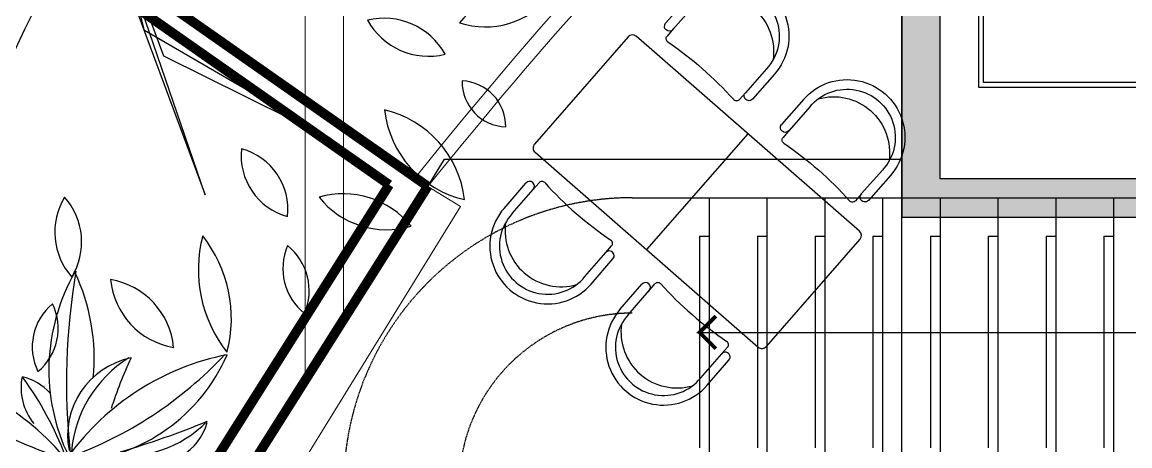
# Model space of a CAD drawing. Header units: millimetres. Extents: x -1030105 to 906887, y -616134 to 1220667.
# Drawn here: x -99860 to -94104, y 531856 to 534059 of the extents above; entities that cross this region are included whole.
import ezdxf
from ezdxf.enums import TextEntityAlignment as Align

# ---------------------------------------------------------------- set-up
doc = ezdxf.new("R2010")
doc.units = ezdxf.units.MM
doc.header["$MEASUREMENT"] = 0
for name, pattern in [('CENTER', [2, 1.25, -0.25, 0.25, -0.25]), ('DASH', [0.35, 0.25, -0.1]), ('DASHED', [0.75, 0.5, -0.25]), ('HIDDEN', [9.524999999999999, 6.35, -3.175])]:
    doc.linetypes.add(name, pattern=pattern)
for name, color, linetype in [('A-Column', 4, 'Continuous'), ('A-Furniture', 143, 'Continuous'), ('A-Stair', 3, 'Continuous'), ('A-Tree', 98, 'Continuous')]:
    doc.layers.add(name, color=color, linetype=linetype)
doc.layers.add('A-Door', color=33, linetype='Continuous', lineweight=9)
doc.layers.add('A-Wall', color=6, linetype='Continuous', lineweight=9)
doc.styles.add('Arial_Bold', font='arialbd.ttf')

# ---------------------------------------------------------------- blocks, each defined once
blk = doc.blocks.new('CHẢI 2')
for p, q in [((377497.4982783808, -107946.2526185756), (377548.3668794337, -107779.6868767074)), ((377547.4665517815, -107953.8405953927), (377596.1753487242, -107794.3275824317)), ((377594.3467119084, -107800.3160565147), (377609.6990662781, -107750.6482920074)), ((378073.8289586591, -107942.1294880552), (378087.6404829195, -107897.4465998199)), ((378025.5512446858, -108100.247652636), (378073.835040912, -107942.1095972216)), ((378071.1999098666, -108121.9410872665), (378121.6435451299, -107956.7501888905))]:
    blk.add_line(p, q)
for centre, radius, start, end in [((377628.8070648382, -107756.5545929674), 20, 66.0148901254023, 162.8235700145798), ((378404.7880844283, -106012.4529850306), 1888.936081059818, 246.0148901254023, 259.8545184915585), ((377572.2711140789, -107787.0072295695), 25, 342.9734917080572, 162.9734917080572), ((378068.5324843595, -107891.5402988599), 20, 342.8235700145798, 79.85451849155857), ((377784.3490941222, -108034.0968529251), 299.999999995809, 162.9734917080572, 342.9734917080572), ((377784.3800425566, -108033.995792409), 250.1056931059935, 161.3077239489011, 344.6392594668693), ((378097.7392755572, -107949.4299500838), 25, 342.9732183262121, 162.9734917080572), ((377815.559877325, -107932.1796504127), 291.1434903122881, 195.7321343654346, 310.214849048374)]:
    blk.add_arc(centre, radius, start, end)
blk = doc.blocks.new('FUR')
at = {"layer": 'A-Furniture', "ltscale": 100}
blk.add_line((-51392.34135152647, 10182.25725938473), (-51918.55964670025, 9579.684188442887), dxfattribs=at)
at = {"layer": 'A-Furniture', "color": 8, "linetype": 'DASH', "lineweight": 9, "ltscale": 1000, "const_width": 50}
blk.add_lwpolyline([(-33574.116996225, 38198.03701352875), (-3.274180926382542e-10, 38211.88251353393), (0, 0), (-7049.126603505938, -1.164153218269348e-10, -0.3011393681377011), (-23981.73349209089, -18888.11748647457), (-49064.43265007329, -18888.11748647457, -0.06124952190979967), (-52473.9447657284, -15923.13210822688), (-52473.9447657284, -15923.13210822688, -0.127607782766149), (-56769.0085550223, -7888.247632739716), (-57047.06649999994, -6235.426486474578, -0.1924218543560013), (-53256.03130311794, 9916.925028712954), (-55726.52506250713, 11649.12232822133, -0.09220963238652186), (-52805.8425345454, 17542.93784715806, -0.09579334497253111), (-54512.04080293298, 23938.01559452759, -0.1077169431674273), (-53957.97341630229, 28268.68321032356, -0.2285839789093287), (-47025.84992466056, 33492.16687116434, 0.2045490622853214), (-42688.61020563537, 36230.61212708103, 0.1311708844373413), (-42047.51066320275, 38025.4441493589, -0.3035398224954187), (-39524.66233420366, 41042.55836063065, -0.3273425619805889)], format="xyb", close=True, dxfattribs=at)
at = {"layer": 'A-Furniture'}
blk.add_lwpolyline([(-51296.25338968924, 9076.062383429497), (-50809.5014666534, 9633.44247405068, 0.414213562373095), (-50812.3647707448, 9675.77215028007), (-51972.31793230807, 10688.74236848939, 0.414213562373095), (-52014.64760853731, 10685.87906439824), (-52501.39953157298, 10128.49897377682, 0.414213562373095), (-52498.5362274818, 10086.16929754755), (-51338.58306591836, 9073.199079337879, 0.414213562373095)], format="xyb", close=True, dxfattribs=at)
at = {"layer": 'A-Furniture', "color": 8, "linetype": 'DASH', "ltscale": 50}
blk.add_open_spline([(-56447.03599999993, -6097.049467972713), (-55194.80878073322, -4879.432741814177), (-50278.88373038909, -2284.573604768259), (-42421.47772418463, -5454.796933513135), (-32732.45049999998, -11254.02927138517), (-23301.95049999998, -9202.029271385167), (-18023.95049999998, -504.5292713851668), (-16595.45049999998, 8921.470728614833), (-19600.32320915881, 15918.27845925349), (-21321.18391267408, 18705.60147339047), (-21789.72381129679, 19344.96383619693)], degree=3, knots=[32574.7262056019, 32574.7262056019, 32574.7262056019, 32574.7262056019, 37697.74124470179, 48060.13185932349, 55585.25195803288, 69452.98974218499, 76151.42226405158, 84447.8370469563, 94470.7732435007, 98031.73488863441, 98031.73488863441, 98031.73488863441, 98031.73488863441], dxfattribs=at)
at = {"layer": 'A-Furniture', "xscale": -1, "rotation": 121.6933305201398}
for p in [(-341880.1727628976, 275377.8456562242), (-341277.5996919557, 274851.6273610505)]:
    blk.add_blockref('CHẢI 2', p, dxfattribs=at)
at = {"layer": 'A-Furniture', "rotation": 336.046190489716}
for p in [(-353818.2712894292, 261707.5176643679), (-353215.6982184875, 261181.2993691942)]:
    blk.add_blockref('CHẢI 2', p, dxfattribs=at)
blk = doc.blocks.new('TƯỜNG NÔI THẤT')
at = {"layer": 'A-Door', "ltscale": 10}
blk.add_lwpolyline([(24.34253921423806, 26597.8989831761), (-41.32889622327639, 26524.19318611501), (-106.5996928011009, 26449.92277641443), (-171.5046842348238, 26375.13684455969), (-236.0787042400189, 26299.88448103622), (-300.3565865322453, 26224.21477632958), (-364.3731648270914, 26148.17682092485), (-428.1632728401455, 26071.81970530783), (-491.7617442869523, 25995.1925199636), (-555.2034128830855, 25918.34435537772), (-618.5231123441481, 25841.32430203562), (-681.7556763856992, 25764.18145042262), (-744.9359387233126, 25686.96489102428), (-811.7757196795719, 25729.94879202475), (-746.2733641572122, 25810.90137471259), (-681.5641513383598, 25890.3961832606), (-617.4018011370354, 25968.72707174043), (-553.5400334672449, 26046.18789422326), (-489.7325682429655, 26123.07250478072), (-425.7553442546632, 26199.63862208719), (-361.5208126645011, 26275.9215847688), (-296.9932355865894, 26351.87220241199), (-232.1369744461699, 26427.4411209689), (-166.9163906685426, 26502.57898639143), (-101.2958456789493, 26577.23644463148)], dxfattribs=at)
blk = doc.blocks.new('C2')
at = {"layer": 'A-Tree', "color": 8}
for centre, radius, start, end in [((597.8066810533492, 647.4478162748856), 512.9644939609045, 150.2411395785226, 205.8089924024951), ((1840.520802863575, 614.663511470193), 1710.013328275341, 170.2399811561488, 186.1147769933549), ((-319.6332879893016, 679.0836772795301), 522.1291424384847, 354.3326332317999, 25.28039436258732), ((339.0637494305702, 477.7074091385002), 205.6003621570023, 101.4267094931179, 190.9876748326544), ((-212.9250783589523, 1393.706720260845), 1033.274465553102, 289.6317747364299, 316.9415872008503), ((678.9583471508013, 29.49553686170839), 671.2071327478785, 101.2486208017848, 143.9898653391894), ((460.7013213895043, 408.7795932609588), 318.5844515836241, 121.9055202391609, 175.1858926215441), ((119.8017681216515, 874.5129376781988), 467.1576890094693, 274.4072576754843, 336.4430840679565), ((1238.200356553214, 234.6638037646771), 1039.70912533752, 154.6853166608095, 162.4500908880103), ((-394.1196820032856, -16.28424253803678), 678.7830739472802, 39.14999690914021, 81.38898289978646), ((119.8017681216515, 874.5129376781988), 467.1576890094693, 208.0484010644241, 264.6491229276512), ((473.6763151883424, 1516.111589349457), 1152.672504959493, 228.5744525952278, 252.384215517872), ((161.3379898599887, 602.3140435382957), 148.8271279052569, 169.1166209036329, 218.9555886236376), ((-17.29247572167515, 489.9658467163681), 144.1551195271773, 42.83736663617832, 76.97863792041294), ((-675.6265686209008, 122.8727199833374), 857.8705761906325, 20.51383794556775, 36.02424014850644), ((278.738285768326, 727.5477068470209), 304.278219035058, 261.6388708216413, 315.6255062312309), ((-362.4759722851959, 2596.584024063079), 2251.977424759328, 286.3355012364549, 292.4150150611594), ((354.8739890010984, 551.3400760767981), 146.7974213737446, 257.3556793837414, 344.3532487187752), ((-319.6332879893016, 679.0836772795301), 522.1291424384847, 330.7697376170311, 331.9367160107736), ((240.827546373308, -57.77903458592482), 496.9278064683223, 104.1284180658103, 160.1467714826719), ((-321.3298327564044, 547.7226396792103), 446.9018688599547, 282.2423311989974, 341.7320937913137), ((-1212.861913616427, 1507.635573408741), 1708.312600899444, 305.4463593761205, 320.7381539293926), ((-67.36023888764612, 715.2663625454297), 337.6292509965691, 246.7315023999685, 287.3970904032515), ((-189.9491252961816, 3449.078696529206), 3043.983831225277, 269.91002825064, 274.5019943887826), ((553.2720437054159, 318.8653606564039), 446.3301478634169, 166.3602607862572, 232.9473873304876), ((222.8508834598761, 78.65597689687274), 344.823888887098, 19.43419249484991, 107.435705152585), ((-34.96195786917815, 106.5881998699042), 350.9507541514024, 6.507278463115689, 62.36089659900944), ((1308.343660235485, 576.0264644791023), 1192.382886922759, 188.0958949225132, 210.722578142023), ((486.077814778153, 461.5422813013429), 359.2264137293816, 188.5552242675603, 241.3288961956136), ((-509.9640583559885, -226.3472040423658), 903.3571745151023, 24.75992225526024, 44.64727991474892), ((776.6502670997143, 1214.233641913161), 1030.057604216278, 231.5416259423199, 257.1763624081367), ((18.22038746716134, -322.4153765899828), 747.4321797232111, 46.14831984268555, 80.37107364285058), ((423.9871086181593, 217.0607059827889), 369.8270333400882, 155.9892964331983, 202.8399613678449), ((921.5218744179001, 133.2178408322507), 840.488187284618, 165.0603950652925, 184.073746994936), ((207.7481049136404, 208.9563885416137), 186.2569995667042, 154.5275994809214, 228.0163014909153), ((-394.1196820032856, -16.28424253803678), 678.7830739472802, 358.2221592825441, 17.85830694949557)]:
    blk.add_arc(centre, radius, start, end, dxfattribs=at)
blk = doc.blocks.new('12PPLT11')
at = {"color": 0, "linetype": 'ByBlock'}
for p, q in [((-0.04409608227797435, 0.3483338719713629), (-0.0159519989446153, -0.0034782946952987)), ((-0.03706008227789681, 0.334261371971337), (-0.03002408227791875, 0.127864871971326)), ((-0.005397998944658866, 0.02114853863798771), (-0.03706008227789681, 0.334261371971337)), ((-0.1695719156113071, 0.3166707053046594), (-0.0159519989446153, 0.1384192053046434)), ((-0.03002408227791875, 0.127864871971326), (-0.1695719156113071, 0.3166707053046594)), ((0.1635491677220671, 0.1290376219713494), (0.1940385843887569, 0.2310631219712889)), ((-0.3185010822779759, 0.2228541219713236), (-0.01946999894460077, -0.01989621136198139)), ((-0.0159519989446153, -0.0034782946952987), (-0.3185010822779759, 0.2228541219713236)), ((0.001638084388794425, 0.003557955304671623), (0.2865970843887453, 0.200572705304694)), ((0.2865970843887453, 0.200572705304694), (0.005156084388772797, 0.02114853863798771)), ((0.07082566772203336, 0.19119103863801), (-0.005397998944658866, 0.02114853863798771)), ((0.005156084388772797, 0.02114853863798771), (0.07082566772203336, 0.19119103863801)), ((-0.0159519989446153, 0.1384192053046434), (-0.1297010822779612, 0.1841547886379828)), ((-0.1870794156112652, 0.1184832053046989), (-0.283238415611315, 0.1243467886380358)), ((0.3276405010553916, 0.02466662197130631), (0.001638084388794425, 0.003557955304671623)), ((0.03330016772201816, -0.0034782946952987), (0.3276405010553916, 0.02466662197130631)), ((0.1846572510553486, 0.01176687197136062), (0.3019243343886799, -0.0996402946953765)), ((-0.1507265822779047, -0.05976829469537392), (-0.283238415611315, -0.0034782946952987)), ((0.02274616772206173, -0.006996461362007267), (0.09545175105541404, -0.2040112946953059)), ((0.1341498343887295, -0.3330090446953307), (0.02274616772206173, -0.006996461362007267)), ((0.0778616677221251, -0.1805571280286813), (0.03330016772201816, -0.0034782946952987)), ((-0.3665805822779404, -0.1172309613619973), (-0.0159519989446153, -0.01989621136198139)), ((-0.01946999894460077, -0.01989621136198139), (-0.3665805822779404, -0.1172309613619973)), ((-0.0159519989446153, -0.01989621136198139), (-0.1132836656112204, -0.1442032113619689)), ((-0.08983024894462233, -0.1406850446953172), (-0.008915998944651449, -0.02341437802863311)), ((-0.0675494989445724, -0.1207490446953727), (0.01922808438871471, -0.02341437802863311)), ((-0.008915998944651449, -0.02341437802863311), (-0.0675494989445724, -0.1207490446953727)), ((0.01922808438871471, -0.02341437802863311), (0.1341498343887295, -0.3330090446953307)), ((-0.1437730822779031, -0.3259727946953035), (-0.08983024894462233, -0.1406850446953172)), ((-0.1132836656112204, -0.1442032113619689), (-0.2973929989445878, -0.2216018780286504)), ((-0.2973929989445878, -0.2216018780286504), (-0.1062476656112494, -0.1512394613619676)), ((-0.1062476656112494, -0.1512394613619676), (-0.1437730822779031, -0.3259727946953035)), ((0.2514169177220467, -0.2814099613620158), (0.0778616677221251, -0.1805571280286813)), ((0.09545175105541404, -0.2040112946953059), (0.2514169177220467, -0.2814099613620158))]:
    blk.add_line(p, q, dxfattribs=at)
for centre, radius, start, end in [((0.05434758438878617, 0.4430904553046844), 0.05243733333333332, 125.4093320015279, 202.7100879987564), ((-0.024407165611251, 0.4655842053046513), 0.05243733333333332, 305.409332001528, 22.71008799875637), ((0.1814316677221086, 0.3992276219713347), 0.1137750833333333, 133.8116859996644, 194.3077339994046), ((-0.007579748944635867, 0.4532126219713177), 0.1137750833333333, 313.8116859996644, 14.3077339994046), ((-0.08176558227796704, 0.420931788638029), 0.08348141666666667, 149.4737229994703, 231.7585849989431), ((-0.2053491656113238, 0.3977677053046307), 0.08348141666666667, 329.4737229994703, 51.7585849989431), ((-0.02436366561131109, 0.4785027053046633), 0.08172058333333332, 192.3059549989146, 259.6848969995538), ((-0.1188395822779285, 0.3806856219713097), 0.08172058333333332, 12.30595499891467, 79.68489699955371), ((0.2617562510554379, 0.4217917886380178), 0.1143496666666667, 163.4642289982347, 212.7905639989496), ((0.05600716772210035, 0.3924089553046883), 0.1143496666666667, 343.4642289982347, 32.79056399894964), ((-0.1878847489446116, 0.4071567053046294), 0.04510308333333333, 146.8150689989245, 244.0193430010408), ((-0.2453901656112905, 0.3912984553046215), 0.04510308333333333, 326.8150689989245, 64.01934300104078), ((0.200975001055447, 0.4205376219713344), 0.0671975, 284.1003569999932, 348.4650159990404), ((0.2831860843887171, 0.3419275386379752), 0.0671975, 104.1003569999932, 168.4650159990404), ((0.04495741772211659, 0.3605282886380223), 0.06638033333333333, 145.5247849991495, 220.8327339997949), ((-0.05998941561131232, 0.3546998719712917), 0.06638033333333333, 325.5247849991495, 40.83273399979491), ((0.3598354177220173, 0.250708288638009), 0.1178019166666666, 100.3005050002654, 160.4476489979855), ((0.2277621677220623, 0.40603612197134), 0.1178019166666666, 280.3005050002654, 340.4476489979855), ((-0.2939323322779117, 0.2921076219713541), 0.05821033333333332, 25.45365099960478, 116.6851970002433), ((0.2086239177220932, 0.2974604553047016), 0.05733175, 103.8913860003663, 198.9039470001594), ((0.1406201677220906, 0.3345408719713419), 0.05733175, 283.8913860003663, 18.90394700015941), ((-0.2675138322779276, 0.3691355386380337), 0.05821033333333332, 205.4536509996048, 296.6851970002433), ((-0.1574909156112199, 0.326555455304657), 0.05570899999999999, 168.8066020017208, 257.6390980000355), ((-0.224065748944561, 0.2829521219713342), 0.05570899999999999, 348.8066020017208, 77.6390980000354), ((-0.2833924156112744, 0.3263592886380025), 0.081791, 183.318928997754, 263.1903649993824), ((-0.3747442489445802, 0.2404101219713652), 0.081791, 3.318928997754036, 83.1903649993824), ((0.3845051677220681, 0.2631555386379887), 0.06404974999999999, 122.5817349989141, 207.1799880000926), ((0.2930371677221117, 0.2878682053046759), 0.06404974999999999, 302.5817349989142, 27.17998800009267), ((-0.3769142489445656, 0.2481650386380068), 0.03687258333333333, 163.4933460002688, 274.4697340005599), ((-0.409393665611212, 0.2218811219713643), 0.03687258333333333, 343.4933460002688, 94.46973400055995), ((0.4176426677220206, 0.1840275386380199), 0.04460749999999999, 59.98145399876235, 155.6675900021344), ((0.399313917722111, 0.2410311219713037), 0.04460749999999999, 239.9814539987623, 335.6675900021344), ((0.3454191677220635, 0.1362267886379982), 0.06633966666666666, 86.02821899989966, 161.3697620011935), ((0.2871507510553784, 0.2235999553046781), 0.06633966666666666, 266.0282189998997, 341.3697620011936), ((-0.3491485822779623, 0.1264337886379963), 0.06314383333333333, 22.57230599832171, 98.33354300052417), ((-0.2999935822779207, 0.213148538637995), 0.06314383333333333, 202.5723059983217, 278.3335430005242), ((-0.3989077489445663, 0.08020112197135632), 0.08471958333333332, 69.72013800043797, 135.6489100009364), ((-0.4301238322778929, 0.2188924553046832), 0.08471958333333332, 249.720138000438, 315.6489100009364), ((0.4344767510553993, 0.0653373719713386), 0.09187275, 64.73526299976963, 140.5781150001319), ((0.4027173343887398, 0.2067636219713336), 0.09187275, 244.7352629997696, 320.5781150001318), ((-0.4516179989445845, 0.01732262197131718), 0.07996766666666667, 30.9482359987117, 110.5783939994005), ((0.4672332510553971, 0.03076528863800831), 0.06592175, 90.25287399973678, 173.5220829983265), ((0.4014415010553876, 0.1041237053046871), 0.06592175, 270.2528739997368, 353.5220829983265), ((-0.4111429156113218, 0.1333121219713576), 0.07996766666666667, 210.9482359987117, 290.5783939994005), ((-0.4458463322779451, 0.05967703863802853), 0.06300191666666666, 224.2576500004793, 288.5926609999777), ((-0.4708814156113021, -0.04400487802865882), 0.06300191666666666, 44.25765000047925, 108.5926609999777), ((0.3703698343887254, -0.05344996136199143), 0.06502333333333332, 58.87476399947934, 131.2135239983133), ((0.3611393343887812, 0.05112703863801471), 0.06502333333333332, 238.8747639994794, 311.2135239983133), ((-0.3634898322778781, -0.07214696136196608), 0.06992266666666666, 60.50948500072646, 129.2919899988486), ((0.4545749177220912, -0.05262612802863487), 0.04464991666666666, 28.19813599963577, 112.1917869995009), ((-0.3733484989445515, 0.04283153863798361), 0.06992266666666666, 240.5094850007264, 309.2919899988486), ((0.4770610843887724, 0.009814455304649528), 0.04464991666666666, 208.1981359996358, 292.1917869995008), ((-0.3813518322779075, -0.1379567946952989), 0.09234183333333335, 100.8761590000109, 165.4479129982681), ((-0.4881549156112897, -0.02407187802867838), 0.09234183333333335, 280.8761590000109, 345.447912998268), ((0.4116491677220964, -0.1499477113620458), 0.08137058333333333, 29.19519699876264, 106.7189009994869), ((0.4592742510553762, -0.03232529469534029), 0.08137058333333333, 209.1951969987626, 286.7189009994869), ((-0.4068282489446347, -0.2036111280286832), 0.07279833333333333, 54.97446300017218, 151.3792250010594), ((-0.4289492489446047, -0.109125711361969), 0.07279833333333333, 234.9744630001721, 331.3792250010594), ((0.4293947510553835, -0.2198573780286779), 0.07530733333333332, 71.37116599942652, 141.7535400009083), ((0.3943076677220461, -0.1018769613620236), 0.07530733333333332, 251.3711659994265, 321.7535400009083), ((0.3003038343887283, -0.2335269613619744), 0.06442966666666666, 28.80716499953392, 103.9198800004392), ((0.3412605843886993, -0.1399431280286763), 0.06442966666666666, 208.8071649995339, 283.9198800004392), ((-0.3462229156112855, -0.1535553780286705), 0.06249758333333334, 267.1724340003306, 337.236468999614), ((-0.2916762489445546, -0.2401590446953321), 0.06249758333333334, 87.17243400033057, 157.236468999614), ((-0.3944963322779813, -0.2736659613620134), 0.05835274999999999, 71.81924599980185, 140.0817599987332), ((-0.421043582277882, -0.1807817113619876), 0.05835274999999999, 251.8192459998019, 320.0817599987332), ((0.4147226677221241, -0.2277722946953702), 0.04222583333333333, 179.2557220021193, 267.6286589995032), ((0.3707532510553548, -0.2694134613619781), 0.04222583333333333, 359.2557220021192, 87.62865899950317), ((-0.296434582277918, -0.307076711362015), 0.06498733333333333, 113.47529200124, 203.4559599996687), ((-0.3819396656112986, -0.2733360446953554), 0.06498733333333333, 293.47529200124, 23.45595999966874), ((0.396700584388789, -0.2431779613619938), 0.0967875, 186.54868600067, 256.8911319995395), ((0.2785930010553557, -0.3484816280286509), 0.0967875, 6.54868600067002, 76.89113199953944), ((-0.1170221656112673, -0.3550754613619915), 0.07992766666666666, 122.8873140000795, 186.7253339983677), ((-0.2397997489446198, -0.2973172946953753), 0.07992766666666666, 302.8873140000795, 6.725333998367705), ((0.2261086677220874, -0.2966867113619855), 0.05859191666666665, 173.6499809978664, 254.651444999303), ((0.1523675010554371, -0.346708544695332), 0.05859191666666665, 353.6499809978664, 74.651444999303), ((-0.3360968322779172, -0.2936292946953358), 0.08883749999999999, 271.6327640001786, 352.0267889979866), ((-0.2455868322779224, -0.3947534613619723), 0.08883749999999999, 91.63276400017855, 172.0267889979866), ((0.05743191772206302, -0.3677345446953382), 0.06279416666666666, 148.7876610017853, 221.5977109985612), ((-0.0432319156112726, -0.3768827113619864), 0.06279416666666666, 328.7876610017854, 41.5977109985612), ((0.3027370010554549, -0.2848042946953342), 0.08059875, 218.6962139995009, 286.2415449998232), ((0.2623744177220715, -0.4125760446952995), 0.08059875, 38.6962139995009, 106.2415449998232), ((-0.2261904989445611, -0.4156024613619707), 0.04104691666666667, 76.54190600001937, 193.4774259998473), ((-0.2565539989445824, -0.3852491280286472), 0.04104691666666667, 256.5419060000193, 13.4774259998473), ((-0.09402816561123473, -0.4049786280286582), 0.07587533333333334, 159.1169870000139, 230.3606239999304), ((-0.2133241656113043, -0.4363617113620251), 0.07587533333333334, 339.1169870000139, 50.36062399993038), ((0.2511479177220437, -0.4026752113620091), 0.1233375833333333, 165.2071099987095, 218.3217489999709), ((0.0351348343887139, -0.4476627113619998), 0.1233375833333333, 345.2071099987095, 38.32174899997089), ((0.2598737510553448, -0.4013252113620354), 0.05361883333333333, 156.775419000459, 231.2879719996091), ((0.1770663343887691, -0.4220201280286631), 0.05361883333333333, 336.7754190004591, 51.28797199960912), ((-0.01558799894461771, -0.4613768780286875), 0.09055483333333332, 122.1169889999252, 201.7275270020464), ((-0.147852748944608, -0.4182029613620273), 0.09055483333333332, 302.1169889999251, 21.72752700204642), ((0.1166494177221082, -0.4051363780286863), 0.07050225, 185.3195600014627, 260.4189679995899), ((0.03471625105544263, -0.4811915446953492), 0.07050225, 5.319560001462722, 80.41896799958994), ((0.02581150105539365, -0.4742419613620257), 0.05212266666666666, 129.7475050001382, 206.0709009984855), ((-0.05433524894465336, -0.457073461361972), 0.05212266666666666, 309.7475050001382, 26.07090099848551)]:
    blk.add_arc(centre, radius, start, end, dxfattribs=at)
blk = doc.blocks.new('CÂY')
at = {"layer": 'A-Tree', "color": 8, "ltscale": 10}
for name, p, xscale, yscale, zscale in [('12PPLT11', (-10466.71090591022, 25914.87566538295), 5600, 5600, 5600), ('C2', (-10697.17910883769, 21843.30491741677), 2, 2, 2)]:
    blk.add_blockref(name, p, dxfattribs=dict(at, xscale=xscale, yscale=yscale, zscale=zscale))
blk = doc.blocks.new('BỐ TRÍ LAY OUT')
at = {"layer": 'A-Door', "color": 3}
blk.add_blockref('TƯỜNG NÔI THẤT', (-3527.35200127693, 2876.376295813126), dxfattribs=at)
at = {"layer": 'A-Furniture', "color": 3}
for name, p in [('CÂY', (4286.75486311756, 4469.288343299762)), ('FUR', (48783.7433631176, 18654.71482977469))]:
    blk.add_blockref(name, p, dxfattribs=at)
blk = doc.blocks.new('*U1487')
at = {"color": 8, "linetype": 'CENTER', "ltscale": 500}
blk.add_line((-6401.947800033063, 7821.122373916886), (-6401.947800033064, 8224.897619178022), dxfattribs=at)
at = {"style": 'Arial_Bold'}
blk.add_attdef('TRUC', text='', height=2.5, dxfattribs=at).set_placement((-6401.947800032925, 7811.817619178007), align=Align.MIDDLE_CENTER)
blk = doc.blocks.new('TRỤC')
at = {"color": 0, "xscale": 199.9999999999901, "yscale": 199.9999999999901, "zscale": 199.9999999999901}
blk.add_blockref('*U1487', (1286689.560006549, -1575802.327948784), dxfattribs=at)
blk = doc.blocks.new('TƯỜNG KIẾN TRÚC')
at = {"color": 0}
blk.add_lwpolyline([(-59109.45050007258, -10951.41178502212, 0.3007712608834658), (-59433.48834112042, -20977.9515451272, -0.1109267746102993), (-58324.95049999893, -25392.9117849312, 0.2744959358900485), (-54764.67693125011, -30745.50201954215), (-54870.07724847212, -30916.70735113195, -0.2737434813125313), (-58524.82350961678, -25400.4982577007, 0.110781498324218), (-59608.28799956816, -21075.5089369925, -0.3003100924078351), (-59276.732707736, -10841.56509468262, 0.1203599662711941), (-56712.10026304639, -2725.501215154189, -0.428868107866043), (-44402.02985209874, 7806.991538148141), (-44422.95049881186, 7608.088214958785, 0.4288927192910423), (-56512.45050001712, -2737.411785252159, -0.1204783687929575)], format="xyb", close=True, dxfattribs=at)
blk = doc.blocks.new('LEADER-ARROW')
blk.add_line((0.1767766952963825, 0), (-2.599849472562596, 0))
at = {"const_width": 0.25}
for points in [[(0.08838834764793546, -0.08838834764856074), (-1.060660171780398, 1.06066017178)], [(0.08838834764793546, 0.08838834764810599), (-1.060660171780398, -1.06066017178)]]:
    blk.add_lwpolyline(points, dxfattribs=at)
blk = doc.blocks.new('thang TH rong vế 1m4')
at = {"color": 0, "ltscale": 0.5}
for p, q in [((-4005.839182992706, -2999.999999999534), (-4005.839182992706, -1499.999999999534)), ((-3705.839182992764, -2999.999999999534), (-3705.839182992706, -1499.999999999534)), ((-3405.839182992706, -2999.999999999534), (-3405.839182992706, -1499.999999999534)), ((-3105.839182992706, -2999.999999999534), (-3105.839182992706, -1499.999999999476)), ((-2805.839182992706, -2999.999999999476), (-2805.839182992706, -1499.999999999534)), ((-2505.839182992706, -2999.999999999476), (-2505.839182992706, -1499.999999999534)), ((-2205.839182992706, -2999.999999999534), (-2205.839182992822, -1499.999999999534)), ((-1905.839182992706, -2999.999999999534), (-1905.839182992822, -1499.999999999476)), ((-3955.839182992648, -2799.999999999534), (-3955.839182992648, -1699.999999999418)), ((-3655.839182992764, -2799.999999999534), (-3655.839182992764, -1699.999999999418)), ((-3355.839182992648, -2799.999999999534), (-3355.839182992648, -1699.999999999418)), ((-3055.839182992706, -2799.999999999534), (-3055.839182992706, -1699.999999999418)), ((-2755.839182992706, -2799.999999999476), (-2755.839182992706, -1699.99999999936)), ((-2455.839182992706, -2799.999999999476), (-2455.839182992706, -1699.99999999936)), ((-2155.839182992648, -2799.999999999593), (-2155.839182992648, -1699.999999999476)), ((-1855.839182992706, -2799.999999999534), (-1855.839182992706, -1699.999999999418)), ((-3955.839182992648, -2799.999999999534), (-4005.839182992589, -2799.999999999534)), ((-3655.839182992764, -2799.999999999534), (-3705.839182992706, -2799.999999999534)), ((-3355.839182992648, -2799.999999999534), (-3405.839182992589, -2799.999999999534)), ((-3055.839182992706, -2799.999999999534), (-3105.839182992648, -2799.999999999534)), ((-2755.839182992706, -2799.999999999476), (-2805.839182992648, -2799.999999999476)), ((-2455.839182992706, -2799.999999999476), (-2505.839182992648, -2799.999999999476)), ((-2155.839182992648, -2799.999999999593), (-2205.839182992589, -2799.999999999593)), ((-1855.839182992706, -2799.999999999534), (-1905.839182992648, -2799.999999999534))]:
    blk.add_line(p, q, dxfattribs=at)
at = {"color": 0, "linetype": 'HIDDEN', "ltscale": 0.5}
blk.add_lwpolyline([(-1505.839182992728, -2999.999999998858), (-5905.83918299232, -2999.99999999936), (-5905.83918299232, -1299.999999999592)], dxfattribs=at)
at = {"color": 8, "ltscale": 0.5}
blk.add_lwpolyline([(-1935.839182992706, -2299.99999999947), (-4305.839182992822, -2299.999999999302)], dxfattribs=at)
at = {"color": 0, "linetype": 'HIDDEN', "ltscale": 0.5}
for radius in [1499.999999999498, 900.0000000002151]:
    blk.add_arc((-1505.839182992728, -1499.99999999936), radius, 270, 0, dxfattribs=at)
at = {"color": 8, "ltscale": 0.5, "xscale": 80, "yscale": 80, "zscale": 80, "rotation": 359.999999999996}
blk.add_blockref('LEADER-ARROW', (-1855.839182992706, -2299.999999999476), dxfattribs=at)
blk = doc.blocks.new('A$Cdf30d5c1')
at = {"ltscale": 0.5}
h = blk.add_hatch(dxfattribs=at)
h.set_pattern_fill('1BT-01', color=8, scale=20, pattern_type=2)
h.set_pattern_definition([(49.99999999999999, (-1500, 2.690999999991618), (143.4520365201507, -12.55042699651902), [15, -165]), (355, (-1500, 2.690999999991618), (-27.7502667226, 150.4384267400024), [12, -132]), (100.4514, (-1488.045664, 1.645131999991618), (115.7018763428043, 137.8879084121907), [12.748038, -140.2284224]), (46.18420000000001, (-1500, 42.69099999999162), (213.4482097251289, -33.10380286580362), [22.5, -247.5]), (96.6356, (-1482.212651, 39.93233859999162), (186.9325411097407, 194.8235741800883), [19.1220576, -210.3426]), (351.1842, (-1500, 42.69099999999162), (186.9323890267254, 194.8237201850649), [18, -198]), (21, (-1480, 32.69099999999162), (119.3814104236923, -80.52377813306776), [15, -165]), (326.0000000000001, (-1480, 32.69099999999162), (48.66306638431634, 145.0300090093706), [12, -132]), (71.4514, (-1470.0515534, 25.98067879999162), (168.044525716298, 64.50609934199048), [12.748038, -140.2284224]), (37.50000000000001, (-1500, 2.690999999991618), (2.431971063458134, 66.5787707662623), [0, -130.4, 0, -134, 0, -132.5]), (7.499999999999999, (-1500, 2.690999999991618), (52.61390748842972, 78.88234237647205), [0, -76.39999999999999, 0, -127.4, 0, -50.5]), (327.5, (-1544.6, 2.690999999991618), (106.7644872344818, -4.510974346875951), [0, -50, 0, -156, 0, -207]), (317.5, (-1564.6, 2.690999999991618), (116.6372338684772, 20.02099646646354), [0, -65, 0, -103.6, 0, -147]), (45, (-1500, 2.690999999991618), (-60.10407640085654, 60.10407640085654), []), (45, (-1500, 27.19099999999162), (-60.10407640085654, 60.10407640085654), [])])
h.paths.add_polyline_path([(-600, 2802.690999999992), (-1300, 2802.690999999992), (-1300, 202.6909999999916), (1300, 202.6909999999916), (1300, 2802.690999999992), (600, 2802.690999999992), (600, 3002.690999999992), (1500, 3002.690999999992), (1500, 2.690999999991618), (-1500, 2.690999999991618), (-1500, 3002.690999999992), (-600, 3002.690999999992)])
at = {"color": 8}
for p, q in [((449.935073940549, 2662.412373952451), (-450.0649260599166, 2662.412373954779)), ((-450.0649260599166, 2662.412373954779), (-450.0649260585196, 2587.581991228159)), ((449.9350739410147, 2587.581991226296), (449.935073940549, 2662.412373952451)), ((-825.0372169963084, 2587.58199122909), (-825.0372169963084, 402.6909999917843)), ((-450.0649260585196, 2587.581991228159), (-825.0372169963084, 2587.58199122909)), ((-825.0372169963084, 2587.58199122909), (-825.0372169963084, 2587.58199122909)), ((824.2163161919452, 2587.581991224899), (449.9350739410147, 2587.581991226296)), ((824.2163161914796, 402.6909999999916), (824.2163161919452, 2587.581991224899)), ((-825.0372169963084, 402.6909999917843), (824.2163161914796, 402.6909999999916))]:
    blk.add_line(p, q, dxfattribs=at)
at = {"color": 0, "ltscale": 0.5}
blk.add_lwpolyline([(-600, 2802.690999999992), (-1300, 2802.690999999992), (-1300, 202.6909999999916), (1300, 202.6909999999916), (1300, 2802.690999999992), (600, 2802.690999999992), (600, 3002.690999999992), (1500, 3002.690999999992), (1500, 2.690999999991618), (-1500, 2.690999999991618), (-1500, 3002.690999999992), (-600, 3002.690999999992), (-600, 2802.690999999992)], dxfattribs=at)
at = {"color": 8}
for points in [[(-949.9330025198869, 2802.691000001854), (-949.9330025194213, 2747.673355528503), (9.313225746154785e-10, 2747.67335552664), (0, 2802.690999999992), (-949.9330025198869, 2802.691000001854)], [(950.040582742542, 2747.673355525243), (950.0405827430077, 2802.690999998129), (0, 2802.690999999992), (9.313225746154785e-10, 2747.67335552664), (950.040582742542, 2747.673355525243)], [(-949.9330025189556, 2747.673355528503), (-949.93300251849, 2692.655711055151), (1.862645149230957e-09, 2692.655711053289), (9.313225746154785e-10, 2747.67335552664), (-949.9330025189556, 2747.673355528503)], [(950.0405827434734, 2692.655711051892), (950.040582743939, 2747.673355524777), (9.313225746154785e-10, 2747.67335552664), (1.862645149230957e-09, 2692.655711053289), (950.0405827434734, 2692.655711051892)], [(-800.0493348245509, 427.7031119501917), (799.2284340173937, 427.7031119534513), (799.2284340136684, 2562.569879270508), (-800.0493348268792, 2562.569879267714)]]:
    blk.add_lwpolyline(points, close=True, dxfattribs=at)
blk = doc.blocks.new('KIẾN TRÚC')
h = blk.add_hatch(color=9)
h.dxf.hatch_style = 1
edge = h.paths.add_edge_path(flags=16)
edge.add_line((62281.95049999998, 27412.02927138517), (55232.82389649404, 27412.02927138505))
edge.add_arc((32545.50878812408, 30716.66293956665), 22926.72829924391, 284.53695158247865, 351.7125813344091, ccw=False)
edge.add_line((38300.21700792988, 8523.911784915952), (13217.51784992669, 8523.911784910597))
edge.add_arc((23753.10182550838, 24110.84943410289), 18813.58963585476, 227.7677182561868, 235.9442986410003, ccw=False)
edge.add_arc((7788.819823088517, 12733.3910908635), 4187.039666959467, 236.0590124962323, 322.4360737019827, ccw=False)
edge.add_arc((13873.5970987339, 18503.25729619298), 12505.26566685072, 190.8327360748526, 227.6605687844487, ccw=False)
edge.add_arc((25477.52443721271, 20792.18331255531), 24332.69085544715, 180.6832153365221, 190.991126688788, ccw=False)
edge.add_arc((3282.93561756362, 20557.21277457592), 2137.084471138149, 101.08076224722828, 181.479400931386, ccw=False)
edge.add_line((2872.204064266523, 22654.45611475036), (4986.06665855035, 23013.11448664329))
edge.add_arc((28039.69241930227, 24288.4119512235), 23088.87273861522, 153.2014320220877, 183.1663029992741, ccw=False)
edge.add_arc((10232.26976538847, 40544.64471371844), 6483.106001901682, 182.8401094538115, 244.3962742115525, ccw=False)
edge.add_arc((-6425.00274742386, 39970.86676714511), 10185.26120742048, 1.420812516492314, 26.70695635716553)
edge.add_arc((10590.58143904217, 49414.25633883046), 9292.69259551461, 144.7133172211654, 211.5754885360199, ccw=False)
edge.add_arc((-12326.15115191392, 64090.21360378864), 17935.64217367859, 328.7375359512051, 356.1899532233969)
edge.add_arc((16735.32676788772, 62308.59922571364), 11181.04393981935, 84.1243873636841, 176.9761863570094, ccw=False)
edge.add_arc((20708.98128665387, 99752.52490135818), 26473.21942281876, 263.8653720447036, 288.4869561324928)
edge.add_arc((35667.35201082098, 54479.70646712999), 21207.13938727637, 73.35106851793267, 108.03023985438841, ccw=False)
edge.add_arc((44765.46109434243, 84516.17499720305), 10177.42256554817, 252.7258710955127, 285.7130125077479)
edge.add_arc((49658.99676799333, 68415.98596348311), 6655.601145545619, 49.49953772748103, 108.7311152981473, ccw=False)
edge.add_arc((48035.04809900769, 66009.84854850778), 9545.540963997893, -2.328829575281418, 51.46764420018991, ccw=False)
edge.add_line((57572.70516659174, 65621.96975748474), (49483.50000000001, 65623.9117849106))
edge.add_line((49483.50000000001, 65623.9117849106), (62281.95049999965, 65623.9117849191))
edge.add_line((62281.95049999965, 65623.9117849191), (62281.95049999998, 27412.02927138517))
h.paths.add_polyline_path([(0, 77895.5), (64428.50000000001, 77895.5), (64428.50000000001, -0.577250000089407), (-1.792749999687658, 0.577250000089407)])
at = {"color": 5}
blk.add_lwpolyline([(9025.91919664912, 37328.95429976552), (9112.99999998114, 37469.80241388909), (11488.75796247064, 37469.80241388909)], dxfattribs=at)
at = {"layer": 'A-Wall'}
blk.add_lwpolyline([(7119.914499981096, 34232.96587952122), (8388.757962471107, 36293.609477491), (8388.757962471107, 40168.3041132607), (8588.757962471107, 40168.3041132607), (9241.49999998114, 40168.30411326047), (9241.49999998114, 39968.30411326047), (8588.757962471107, 39968.3041132607), (8588.757962471107, 36618.41606851458), (9025.919196862495, 37328.95430011232), (9196.231679263758, 37224.10365234001), (7321.000118190423, 34178.10108555353), (7619.914499981096, 34178.10108555353), (7619.914499981096, 34068.3721871298), (14288.75796247064, 34068.3721871298), (14288.75796247064, 37269.80241388897), (14488.75796247064, 37269.80241388897), (14488.75796247064, 33868.3721871298), (7619.914499981096, 33868.3721871298), (7619.914499981096, 33678.10108555353), (7119.914499981096, 33678.10108555353), (7119.914499981096, 34232.96587952122), (7411.87325098156, 34707.20443405677)], close=True, dxfattribs=at)
at = {"color": 3}
blk.add_blockref('TRỤC', (5188.757962470409, 8718.304113260703), dxfattribs=at)
at = {"layer": 'A-Column', "xscale": -1, "rotation": 270}
blk.add_blockref('A$Cdf30d5c1', (11486.06696247053, 38668.3041132607), dxfattribs=at)
at = {"layer": 'A-Stair', "rotation": 180}
blk.add_blockref('thang TH rong vế 1m4', (8582.91877949721, 34269.80241387547), dxfattribs=at)
at = {"layer": 'A-Wall'}
blk.add_blockref('TƯỜNG KIẾN TRÚC', (62285.79396247002, 65615.61311326921), dxfattribs=at)

msp = doc.modelspace()

# ---------------------------------------------------------------- linework, layer by layer
at = {"color": 1, "linetype": 'DASHED', "ltscale": 1000, "const_width": 50}
msp.add_lwpolyline([(-95670.36382637039, 506057.7127576224, -0.1976179126471055), (-98776.4909959755, 504407.8530505756, -0.1933850795687879), (-101327.4665850348, 505136.2682151492, -0.1620892894414481), (-105187.3251048478, 512029.4862030041, -0.0450071005246337), (-105631.9365025142, 516378.5384931223, -0.3659412979444954), (-103906.2959357335, 518530.9561147504), (-101743.9030274843, 518897.8486090698, -0.1357393945070406), (-99338.88206733699, 530570.340333024, -0.2750178852905023), (-103021.3730096331, 536099.9135275302, 0.1107814983251507), (-104104.8374997806, 540424.9028483479, -0.3003100923854334), (-103773.2822078853, 550658.8466900261, 0.1203599662960986), (-101208.6497629923, 558774.9105705839, -0.4288681078624456), (-88898.57935298752, 569307.4033231586, 0.107847157214301), (-77675.15854412533, 570521.9329957211, -0.1524819869208155), (-65035.16077594279, 570674.3053047663, 0.1449358142641596), (-59256.79872041271, 570595.5800135372, -0.2643588036035894), (-52796.99522499467, 569353.4099046133, -0.2237263001650759), (-49205.79483340826, 561498.4697574847), (-44496.54950000049, 561500.4117849191), (-44496.54950000002, 523288.5292713851), (-51545.67610350606, 523288.5292713851, -0.3011393681377011), (-68478.28299209109, 504400.4117849106), (-93560.98215007345, 504400.4117849106, -0.03627546227429911), (-95670.36382637039, 506057.7127576224)], format="xyb", dxfattribs=at)
msp.add_lwpolyline([(-78070.66649622499, 561486.5662849139), (-44496.54950000049, 561500.4117849191), (-44496.54950000002, 523288.5292713852), (-51545.67610350606, 523288.5292713851, -0.3011393681377011), (-68478.28299209109, 504400.4117849106), (-93560.98215007345, 504400.4117849106, -0.06124952190979967), (-96970.49426572846, 507365.3971631583), (-95985.65071073879, 508253.6354169543, -0.1789094553322439), (-99393.28219433251, 517053.1027849106), (-101543.616, 517053.1027849106, -0.1924218543560013), (-97752.580803118, 533205.4543000981), (-100223.0745625073, 534937.6515996065, -0.09220963238652186), (-97302.3920345456, 540831.4671185432, -0.09579334497253111), (-99008.59030293307, 547226.5448659128, -0.1077169431674273), (-98454.52291630238, 551557.2124817087, -0.2285839789093287), (-91522.39942466054, 556780.6961425495, 0.2045490622853214), (-87185.15970563545, 559519.1413984662, 0.1311708844373413), (-86544.06016320275, 561313.9734207441, -0.3035398224954187), (-84021.21183420374, 564331.0876320158, -0.3273425619805889)], format="xyb", close=True, dxfattribs=at)
at = {"color": 3}
msp.add_circle((-94489.74203751009, 531446.3024138749), 5942.613100312441, dxfattribs=at)

# ---------------------------------------------------------------- block references
for name, p in [('KIẾN TRÚC', (-106778.5, 495876.5)), ('BỐ TRÍ LAY OUT', (-93480.29286311776, 504642.1131132607))]:
    msp.add_blockref(name, p, dxfattribs=at)

doc.saveas('drawing.dxf')
